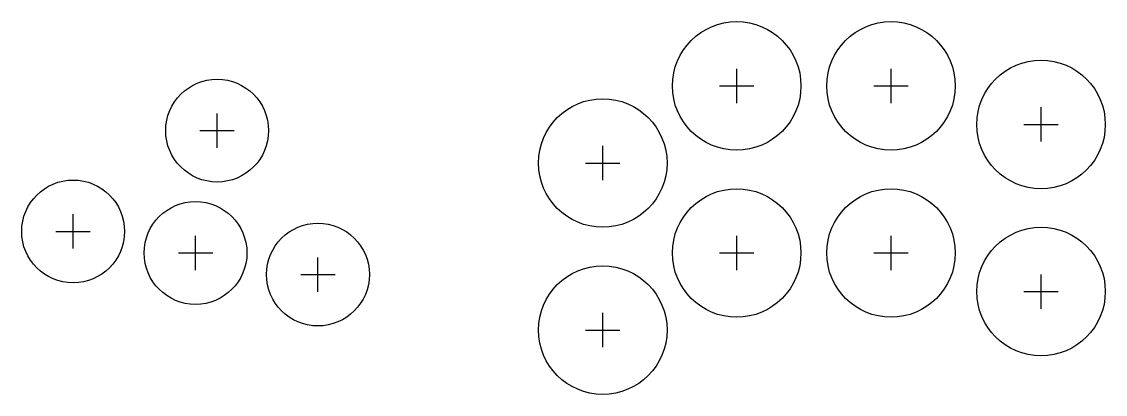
# Model space of a CAD drawing. Header units: millimetres. Extents: x -41 to 212, y -33 to 54.
import ezdxf

# ---------------------------------------------------------------- set-up
doc = ezdxf.new("R2010")
doc.units = ezdxf.units.MM
for name, color, linetype in [('BUTTONS_24', 1, 'Continuous'), ('BUTTONS_30', 5, 'Continuous'), ('REFERENCE', 8, 'Continuous')]:
    doc.layers.add(name, color=color, linetype=linetype)

msp = doc.modelspace()

# ---------------------------------------------------------------- linework, layer by layer
at = {"layer": 'BUTTONS_24'}
for centre in [(5.0358, 28.5594), (-28.5594, 5.0358), (0, 0), (28.5594, -5.0358)]:
    msp.add_circle(centre, 12, dxfattribs=at)
at = {"layer": 'BUTTONS_30'}
for centre in [(126.25, 39), (162.25, 39), (197.25, 30), (95, 21), (126.25, 0), (162.25, 0), (197.25, -9), (95, -18)]:
    msp.add_circle(centre, 15, dxfattribs=at)
at = {"layer": 'REFERENCE'}
for p, q in [((126.25, 35), (126.25, 43)), ((162.25, 35), (162.25, 43)), ((122.25, 39), (130.25, 39)), ((158.25, 39), (166.25, 39)), ((197.25, 26), (197.25, 34)), ((5.0358, 24.5594), (5.0358, 32.5594)), ((1.0358, 28.5594), (9.0358, 28.5594)), ((193.25, 30), (201.25, 30)), ((95, 17), (95, 25)), ((91, 21), (99, 21)), ((-28.5594, 1.0358), (-28.5594, 9.0358)), ((-32.5594, 5.0358), (-24.5594, 5.0358)), ((0, -4), (0, 4)), ((126.25, -4), (126.25, 4)), ((162.25, -4), (162.25, 4)), ((-4, 0), (4, 0)), ((122.25, 0), (130.25, 0)), ((158.25, 0), (166.25, 0)), ((28.5594, -9.0358), (28.5594, -1.0358)), ((24.5594, -5.0358), (32.5594, -5.0358)), ((197.25, -13), (197.25, -5)), ((193.25, -9), (201.25, -9)), ((95, -22), (95, -14)), ((91, -18), (99, -18))]:
    msp.add_line(p, q, dxfattribs=at)

doc.saveas('drawing.dxf')
